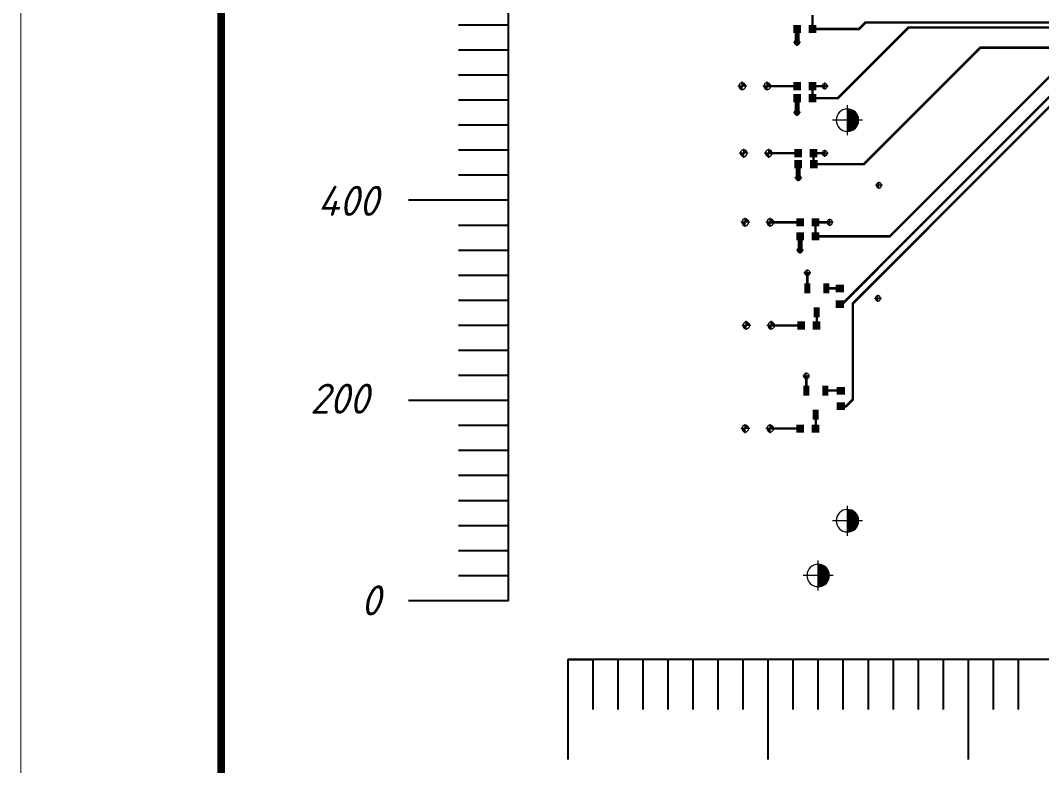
# Model space of a CAD drawing. Header units: millimetres. Extents: x 1557 to 2774, y 1107 to 1474.
# Drawn here: x 1557.3 to 1659.3, y 1315.6 to 1390 of the extents above; entities that cross this region are included whole.
import ezdxf

# ---------------------------------------------------------------- set-up
doc = ezdxf.new("R2010")
doc.units = ezdxf.units.MM
for name, color, linetype in [('Mechanical13', 56, 'Continuous'), ('Mechanical3', 76, 'Continuous'), ('PDF _Геометрия', 7, 'Continuous'), ('PDF _Сплошная заливка', 7, 'Continuous'), ('Sheet', 255, 'Continuous'), ('TopLayer', 1, 'Continuous')]:
    doc.layers.add(name, color=color, linetype=linetype)
doc.styles.add('Gost', font='gost_type_0.ttf')

msp = doc.modelspace()

# ---------------------------------------------------------------- hatches: boundary and pattern name
at = {"layer": 'PDF _Сплошная заливка', "transparency": 33554559}
for points in [[(1634.632711088668, 1387.844649906115, 0.4142588359309533), (1634.895213668704, 1387.582147326083), (1634.895213668704, 1387.58214732609), (1634.895213668704, 1387.58214732609), (1634.895213668704, 1387.844649906115), (1634.895213668704, 1387.844649906115)], [(1629.082409594417, 1383.469930286034, 0.1988890755797197), (1629.181258167129, 1383.231275541548), (1629.181258167092, 1383.231275541523, 0.1989282721369723), (1629.419912911607, 1383.132426968837), (1629.419912911607, 1383.132426968848), (1629.419912911607, 1383.132426968848), (1629.419912911607, 1383.469930286034), (1629.419912911607, 1383.469930286034)], [(1629.757380950928, 1383.469930286034, 0.1989837065599147), (1629.65853237823, 1383.708585030524), (1629.658532378253, 1383.708585030542, 0.1989141724788294), (1629.419912911607, 1383.807433603192), (1629.419912911607, 1383.807433603214), (1629.419912911607, 1383.807433603214), (1629.419912911607, 1383.469930286034), (1629.419912911607, 1383.469930286034)], [(1631.582410647556, 1383.469930286034, 0.4142364377002974), (1631.91991396474, 1383.132426968877), (1631.91991396474, 1383.132426968848), (1631.91991396474, 1383.132426968848), (1631.91991396474, 1383.469930286034), (1631.91991396474, 1383.469930286034)], [(1632.257417281915, 1383.469930286034, 0.4141972411044992), (1631.91991396474, 1383.807433603235), (1631.91991396474, 1383.807433603214), (1631.91991396474, 1383.807433603214), (1631.91991396474, 1383.469930286034), (1631.91991396474, 1383.469930286034)], [(1637.407420862496, 1383.469935224929, 0.1987974353655903), (1637.484291326348, 1383.284303108752), (1637.484291326406, 1383.284303108807, 0.1988478170312185), (1637.669923442532, 1383.207432644875), (1637.669923442532, 1383.207432644904), (1637.669923442532, 1383.207432644904), (1637.669923442532, 1383.469935224929), (1637.669923442532, 1383.469935224929)], [(1634.632711088668, 1380.844618382266, 0.1988800821200436), (1634.709581552615, 1380.659021544039), (1634.709581552563, 1380.659021543999, 0.1989561128706715), (1634.895213668704, 1380.582115802204), (1634.895213668704, 1380.582115802233), (1634.895213668704, 1380.582115802233), (1634.895213668704, 1380.844618382266), (1634.895213668704, 1380.844618382266)], [(1641.049930793057, 1380.072922886017, 0.1989375545879004), (1640.720400272955, 1380.868403423189), (1640.720400272955, 1380.868403423189, 0.1989375545888301), (1639.92491973578, 1381.197933943286), (1639.92491973578, 1381.197933943286), (1639.92491973578, 1381.197933943286), (1639.92491973578, 1380.072922886017), (1639.92491973578, 1380.072922886017)], [(1639.92491973578, 1378.947911828747, 0.1989375546094541), (1640.720400272955, 1379.277442348837), (1640.720400272955, 1379.277442348841, 0.1989375545872271), (1641.049930793057, 1380.072922886017), (1641.049930793057, 1380.072922886017), (1641.049930793057, 1380.072922886017), (1639.92491973578, 1380.072922886017), (1639.92491973578, 1380.072922886017)], [(1629.232411068725, 1376.769901358008, 0.1989141723835224), (1629.331259641386, 1376.531281891345), (1629.3312596414, 1376.531281891356, 0.1989984019924902), (1629.569879108038, 1376.432398040793), (1629.569879108038, 1376.432398040822), (1629.569879108038, 1376.432398040822), (1629.569879108038, 1376.769901358008), (1629.569879108038, 1376.769901358008)], [(1629.907382425222, 1376.769901358008, 0.1989282721602951), (1629.808533852605, 1377.008556102567), (1629.808533852561, 1377.008556102513, 0.1989282721676247), (1629.569879108038, 1377.107404675221), (1629.569879108038, 1377.107404675188), (1629.569879108038, 1377.107404675188), (1629.569879108038, 1376.769901358008), (1629.569879108038, 1376.769901358008)], [(1631.732412121865, 1376.769901358008, 0.198914172687359), (1631.831260694519, 1376.531281891345), (1631.83126069454, 1376.531281891356, 0.1990125040141593), (1632.069915439048, 1376.432398040833), (1632.069915439048, 1376.432398040822), (1632.069915439048, 1376.432398040822), (1632.069915439048, 1376.769901358008), (1632.069915439048, 1376.769901358008)], [(1632.407418756223, 1376.769901358008, 0.1990125041610219), (1632.308534905686, 1377.008556102513), (1632.308534905686, 1377.008556102513, 0.1989141725430147), (1632.069915439048, 1377.10740467517), (1632.069915439048, 1377.107404675188), (1632.069915439048, 1377.107404675188), (1632.069915439048, 1376.769901358008), (1632.069915439048, 1376.769901358008)], [(1637.407420862496, 1376.769901005226, 0.1988800816919128), (1637.484291326443, 1376.584304167006), (1637.484291326406, 1376.584304166959, 0.1989561125901224), (1637.669923442532, 1376.507398425168), (1637.669923442532, 1376.507398425197), (1637.669923442532, 1376.507398425197), (1637.669923442532, 1376.769901005226), (1637.669923442532, 1376.769901005226)], [(1634.758018058737, 1374.320500049604, 0.1988800818784417), (1634.834888522654, 1374.134903211352), (1634.83488852264, 1374.134903211341, 0.1989561128126649), (1635.020520638766, 1374.057997469565), (1635.020520638766, 1374.057997469576), (1635.020520638766, 1374.057997469576), (1635.020520638766, 1374.320500049604), (1635.020520638766, 1374.320500049604)], [(1642.80743865954, 1373.569907771117, 0.414258836034025), (1643.069941239569, 1373.30740519104), (1643.069941239569, 1373.307405191091), (1643.069941239569, 1373.307405191091), (1643.069941239569, 1373.569907771117), (1643.069941239569, 1373.569907771117)], [(1630.05738389953, 1369.86990268469, 0.41423643771929), (1629.719880582347, 1370.207406001888), (1629.719880582347, 1370.20740600187), (1629.719880582347, 1370.20740600187), (1629.719880582347, 1369.86990268469), (1629.719880582347, 1369.86990268469)], [(1632.557420230532, 1369.86990268469, 0.1989732998305266), (1632.458536380016, 1370.10855742922), (1632.458536379994, 1370.108557429198, 0.1989141726639057), (1632.219916913356, 1370.207406001844), (1632.219916913356, 1370.20740600187), (1632.219916913356, 1370.20740600187), (1632.219916913356, 1369.86990268469), (1632.219916913356, 1369.86990268469)], [(1629.382412543034, 1369.86990268469, 0.4142188869654714), (1629.719880582347, 1369.5323993675), (1629.719880582347, 1369.532399367507), (1629.719880582347, 1369.532399367507), (1629.719880582347, 1369.86990268469), (1629.719880582347, 1369.86990268469)], [(1631.882413596159, 1369.86990268469, 0.1988890754615286), (1631.981262168834, 1369.631247940179), (1631.981262168834, 1369.631247940179, 0.1989282722134053), (1632.219916913356, 1369.532399367467), (1632.219916913356, 1369.532399367507), (1632.219916913356, 1369.532399367507), (1632.219916913356, 1369.86990268469), (1632.219916913356, 1369.86990268469)], [(1637.907414017553, 1369.869902331912, 0.4142588361441963), (1638.169916597589, 1369.607399751847), (1638.169916597589, 1369.60739975188), (1638.169916597589, 1369.60739975188), (1638.169916597589, 1369.869902331912), (1638.169916597589, 1369.869902331912)], [(1634.93271403727, 1367.095201377542, 0.4142588362382552), (1635.195216617306, 1366.832698797532), (1635.195216617306, 1366.832698797514), (1635.195216617306, 1366.832698797514), (1635.195216617306, 1367.095201377542), (1635.195216617306, 1367.095201377542)], [(1635.657427180877, 1364.819868454497, 0.1990017661318396), (1635.734297644736, 1364.634271616186), (1635.734297644779, 1364.63427161623, 0.1988800814969592), (1635.919894483043, 1364.557401152331), (1635.919894483043, 1364.557401152331), (1635.919894483043, 1364.557401152331), (1635.919894483043, 1364.819868454497), (1635.919894483043, 1364.819868454497)], [(1642.707425917378, 1362.269881138661, 0.1988478170239852), (1642.784296381259, 1362.084249022502), (1642.784296381281, 1362.084249022535, 0.1987974353959647), (1642.969928497406, 1362.007378558643), (1642.969928497406, 1362.007378558628), (1642.969928497406, 1362.007378558628), (1642.969928497406, 1362.269881138661), (1642.969928497406, 1362.269881138661)], [(1630.157396641685, 1359.569865537348, 0.1989282724134087), (1630.058548069024, 1359.808520281866), (1630.058548069017, 1359.808520281862, 0.1988890757728413), (1629.819893324509, 1359.907368854593), (1629.819893324509, 1359.907368854527), (1629.819893324509, 1359.907368854527), (1629.819893324509, 1359.569865537348), (1629.819893324509, 1359.569865537348)], [(1632.657397694817, 1359.569865537348, 0.1989282721151154), (1632.558549122157, 1359.808520281866), (1632.558549122157, 1359.808520281862, 0.1988890757074753), (1632.319894377634, 1359.907368854545), (1632.319894377634, 1359.907368854527), (1632.319894377634, 1359.907368854527), (1632.319894377634, 1359.569865537348), (1632.319894377634, 1359.569865537348)], [(1629.482390007319, 1359.569865537348, 0.198849882606111), (1629.581238580002, 1359.331210792854), (1629.581238579987, 1359.331210792843, 0.1988890757253223), (1629.819893324509, 1359.232362220168), (1629.819893324509, 1359.232362220168), (1629.819893324509, 1359.232362220168), (1629.819893324509, 1359.569865537348), (1629.819893324509, 1359.569865537348)], [(1631.982391060458, 1359.569865537348, 0.1988498824920884), (1632.081239633141, 1359.331210792847), (1632.081239633126, 1359.331210792843, 0.1988890755762762), (1632.319894377634, 1359.232362220175), (1632.319894377634, 1359.232362220168), (1632.319894377634, 1359.232362220168), (1632.319894377634, 1359.569865537348), (1632.319894377634, 1359.569865537348)], [(1635.557414438722, 1354.519861646118, 0.4142588364348316), (1635.819917018743, 1354.257359066104), (1635.819917018743, 1354.257359066093), (1635.819917018743, 1354.257359066093), (1635.819917018743, 1354.519861646118), (1635.819917018743, 1354.519861646118)], [(1629.382377265171, 1349.269858728972, 0.1989732997049866), (1629.481261115716, 1349.031203984482), (1629.481261115701, 1349.03120398446, 0.1989141727002023), (1629.719880582347, 1348.932355411844), (1629.719880582347, 1348.932355411792), (1629.719880582347, 1348.932355411792), (1629.719880582347, 1349.269858728972), (1629.719880582347, 1349.269858728972)], [(1630.05738389953, 1349.269858728972, 0.1988890754048027), (1629.958535326833, 1349.508513473461), (1629.958535326855, 1349.508513473487, 0.1989282720674733), (1629.719880582347, 1349.607362046107), (1629.719880582347, 1349.607362046151), (1629.719880582347, 1349.607362046151), (1629.719880582347, 1349.269858728972), (1629.719880582347, 1349.269858728972)], [(1631.882413596159, 1349.269858728972, 0.414236437796434), (1632.219916913356, 1348.932355411752), (1632.219916913356, 1348.932355411792), (1632.219916913356, 1348.932355411792), (1632.219916913356, 1349.269858728972), (1632.219916913356, 1349.269858728972)], [(1632.55738495267, 1349.269858728972, 0.4141796884957989), (1632.219916913356, 1349.607362046137), (1632.219916913356, 1349.607362046151), (1632.219916913356, 1349.607362046151), (1632.219916913356, 1349.269858728972), (1632.219916913356, 1349.269858728972)], [(1641.049930793057, 1340.067826023513, 0.1989375546094964), (1640.720400272955, 1340.863306560692), (1640.720400272955, 1340.863306560689, 0.1989375545950015), (1639.92491973578, 1341.19283708079), (1639.92491973578, 1341.192837080783), (1639.92491973578, 1341.192837080783), (1639.92491973578, 1340.067826023513), (1639.92491973578, 1340.067826023513)], [(1639.92491973578, 1338.942814966244, 0.1989375545975889), (1640.720400272955, 1339.272345486341), (1640.720400272955, 1339.272345486341, 0.1989375545940694), (1641.049930793049, 1340.067826023513), (1641.049930793057, 1340.067826023513), (1641.049930793057, 1340.067826023513), (1639.92491973578, 1340.067826023513), (1639.92491973578, 1340.067826023513)], [(1638.128923720555, 1334.606812801017, 0.4142050799687563), (1637.003912663285, 1335.731823858293), (1637.003912663285, 1335.731823858286), (1637.003912663285, 1335.731823858286), (1637.003912663285, 1334.606812801017), (1637.003912663285, 1334.606812801017)], [(1637.003912663285, 1333.481801743743, 0.4142050799665128), (1638.128923720555, 1334.606812801017), (1638.128923720555, 1334.606812801017), (1638.128923720555, 1334.606812801017), (1637.003912663285, 1334.606812801017), (1637.003912663285, 1334.606812801017)]]:
    msp.add_hatch(color=7, dxfattribs=at).paths.add_polyline_path(points)

# ---------------------------------------------------------------- linework, layer by layer
for p, q in [((1606.073708335354, 1387.067419818444), (1606.073708335354, 1392.067419818444)), ((1606.073708335354, 1389.567419818444), (1601.073708335354, 1389.567419818444)), ((1606.073708335354, 1387.067419818444), (1601.073708335354, 1387.067419818444)), ((1606.073708335354, 1382.067419818444), (1606.073708335354, 1387.067419818444)), ((1606.073708335354, 1384.567419818444), (1601.073708335354, 1384.567419818444)), ((1606.073708335354, 1382.067419818444), (1601.073708335354, 1382.067419818444)), ((1606.073708335354, 1377.067419818444), (1606.073708335354, 1382.067419818444)), ((1606.073708335354, 1379.567419818444), (1601.073708335354, 1379.567419818444)), ((1606.073708335354, 1377.067419818444), (1601.073708335354, 1377.067419818444)), ((1606.073708335354, 1372.067419818444), (1606.073708335354, 1377.067419818444)), ((1606.073708335354, 1374.567419818444), (1601.073708335354, 1374.567419818444)), ((1606.073708335354, 1372.067419818444), (1596.073708335354, 1372.067419818444)), ((1606.073708335354, 1367.067419818444), (1606.073708335354, 1372.067419818444)), ((1606.073708335354, 1369.567419818444), (1601.073708335354, 1369.567419818444)), ((1606.073708335354, 1367.067419818444), (1601.073708335354, 1367.067419818444)), ((1606.073708335354, 1362.067419818444), (1606.073708335354, 1367.067419818444)), ((1606.073708335354, 1364.567419818444), (1601.073708335354, 1364.567419818444)), ((1606.073708335354, 1362.067419818444), (1601.073708335354, 1362.067419818444)), ((1606.073708335354, 1357.067419818444), (1606.073708335354, 1362.067419818444)), ((1606.073708335354, 1359.567419818444), (1601.073708335354, 1359.567419818444)), ((1606.073708335354, 1357.067419818444), (1601.073708335354, 1357.067419818444)), ((1606.073708335354, 1352.067419818444), (1606.073708335354, 1357.067419818444)), ((1606.073708335354, 1354.567419818444), (1601.073708335354, 1354.567419818444)), ((1606.073708335354, 1352.067419818444), (1596.073708335354, 1352.067419818444)), ((1606.073708335354, 1347.067419818444), (1606.073708335354, 1352.067419818444)), ((1606.073708335354, 1349.567419818444), (1601.073708335354, 1349.567419818444)), ((1606.073708335354, 1347.067419818444), (1601.073708335354, 1347.067419818444)), ((1606.073708335354, 1342.067419818444), (1606.073708335354, 1347.067419818444)), ((1606.073708335354, 1344.567419818444), (1601.073708335354, 1344.567419818444)), ((1606.073708335354, 1342.067419818444), (1601.073708335354, 1342.067419818444)), ((1606.073708335354, 1337.067419818444), (1606.073708335354, 1342.067419818444)), ((1606.073708335354, 1339.567419818444), (1601.073708335354, 1339.567419818444)), ((1606.073708335354, 1337.067419818444), (1601.073708335354, 1337.067419818444)), ((1606.073708335354, 1332.067419818444), (1606.073708335354, 1337.067419818444)), ((1606.073708335354, 1334.567419818444), (1601.073708335354, 1334.567419818444)), ((1606.073708335354, 1332.067419818444), (1596.073708335354, 1332.067419818444)), ((1616.985519680691, 1326.220549755784), (1611.985519680691, 1326.220549755784)), ((1611.985519680691, 1326.220549755784), (1611.985519680691, 1321.220549755784)), ((1611.985519680691, 1326.220549755784), (1612.485519680691, 1326.220549755784)), ((1611.985519680691, 1326.220549755784), (1614.485519680691, 1326.220549755784)), ((1614.485519680691, 1326.220549755784), (1614.485519680692, 1321.220549755784)), ((1621.985519680691, 1326.220549755784), (1616.985519680691, 1326.220549755784)), ((1616.985519680691, 1326.220549755784), (1616.985519680692, 1321.220549755784)), ((1619.485519680691, 1326.220549755784), (1619.485519680692, 1321.220549755784)), ((1626.985519680691, 1326.220549755784), (1621.985519680691, 1326.220549755784)), ((1621.985519680691, 1326.220549755784), (1621.985519680692, 1321.220549755784)), ((1624.485519680691, 1326.220549755784), (1624.485519680692, 1321.220549755784)), ((1631.985519680691, 1326.220549755784), (1626.985519680691, 1326.220549755784)), ((1626.985519680691, 1326.220549755784), (1626.985519680692, 1321.220549755784)), ((1629.485519680691, 1326.220549755784), (1629.485519680692, 1321.220549755784)), ((1636.985519680691, 1326.220549755784), (1631.985519680691, 1326.220549755784)), ((1631.985519680691, 1326.220549755784), (1631.985519680691, 1316.220549755784)), ((1634.485519680691, 1326.220549755784), (1634.485519680692, 1321.220549755784)), ((1641.985519680691, 1326.220549755784), (1636.985519680691, 1326.220549755784)), ((1636.985519680691, 1326.220549755784), (1636.985519680691, 1321.220549755784)), ((1639.485519680691, 1326.220549755784), (1639.485519680691, 1321.220549755784)), ((1646.985519680691, 1326.220549755784), (1641.985519680691, 1326.220549755784)), ((1641.985519680691, 1326.220549755784), (1641.985519680691, 1321.220549755784)), ((1644.485519680691, 1326.220549755784), (1644.485519680691, 1321.220549755784)), ((1651.985519680691, 1326.220549755784), (1646.985519680691, 1326.220549755784)), ((1646.985519680691, 1326.220549755784), (1646.985519680691, 1321.220549755784)), ((1649.485519680691, 1326.220549755784), (1649.485519680691, 1321.220549755784)), ((1656.985519680691, 1326.220549755784), (1651.985519680691, 1326.220549755784)), ((1651.985519680691, 1326.220549755784), (1651.985519680691, 1316.220549755784)), ((1654.485519680691, 1326.220549755784), (1654.485519680691, 1321.220549755784)), ((1661.985519680691, 1326.220549755784), (1656.985519680691, 1326.220549755784)), ((1656.985519680691, 1326.220549755784), (1656.985519680691, 1321.220549755784)), ((1611.985519680691, 1321.220549755784), (1611.985519680691, 1316.220549755784))]:
    msp.add_line(p, q)
at = {"layer": 'Mechanical13', "lineweight": 50, "const_width": 0.00100076}
for points in [[(1611.985519680691, 1337.067419978444), (1611.985519680691, 1427.067417778444)], [(1611.985519680691, 1337.067419978444), (1631.985520320691, 1337.067419978444)], [(1631.985520320691, 1332.067419818444), (1631.985520320691, 1337.067419978444)], [(1631.985520320691, 1332.067419818444), (1711.985517800691, 1332.067419818444)]]:
    msp.add_lwpolyline(points, dxfattribs=at)
at = {"layer": 'Mechanical13', "const_width": 0.00050038}
msp.add_lwpolyline([(1611.985270760691, 1337.067419978444, 1), (1611.985768600691, 1337.067419978444, 1)], format="xyb", close=True, dxfattribs=at)
msp.add_lwpolyline([(1611.985270760691, 1337.067419978444, 1), (1611.985768600691, 1337.067419978444, 1)], format="xyb", close=True, dxfattribs=at)
at = {"layer": 'Mechanical13', "lineweight": 50}
for points, const_width in [([(1631.985271400691, 1337.067419978444, 1), (1631.985769240691, 1337.067419978444, 1)], 0.00050038), ([(1631.985271400691, 1337.067419978444, 1), (1631.985769240691, 1337.067419978444, 1)], 0.00050038), ([(1631.985271400691, 1332.067419818444, 1), (1631.985769240691, 1332.067419818444, 1)], 0.00050038), ([(1631.985271400691, 1332.067419818444, 1), (1631.985769240691, 1332.067419818444, 1)], 0.00050038), ([(1632.039528931293, 1331.837347677708, 1), (1632.04002874025, 1331.837347677708, 1)], 0.0005023590029), ([(1632.039528931293, 1331.837347677708, 1), (1632.04002874025, 1331.837347677708, 1)], 0.0005023590029)]:
    msp.add_lwpolyline(points, format="xyb", close=True, dxfattribs=dict(at, const_width=const_width))
at = {"layer": 'Mechanical3'}
for p, q in [((1606.073708335354, 1332.067419818444), (1596.073708335354, 1332.067419818444)), ((1611.985519680691, 1326.220549755784), (1611.985519680691, 1321.220549755784))]:
    msp.add_line(p, q, dxfattribs=at)
at = {"layer": 'PDF _Геометрия', "lineweight": 9}
for points in [[(1635.245311183047, 1387.844649906115), (1634.545045598636, 1387.844649906115)], [(1634.895354780146, 1387.494693503229), (1634.895354780146, 1388.194606309009)], [(1629.870023168098, 1383.470036119625), (1628.969732099384, 1383.470036119625)], [(1629.419877633745, 1383.019890585261), (1629.419877633745, 1383.919828875354)], [(1632.369812554056, 1383.470036119625), (1631.469874263966, 1383.470036119625)], [(1631.920019798327, 1383.019890585261), (1631.920019798327, 1383.919828875354)], [(1638.019915123281, 1383.47004105852), (1637.320002317508, 1383.47004105852)], [(1637.669958720395, 1383.120084655634), (1637.669958720395, 1383.819997461414)], [(1639.92491973578, 1378.572908142984), (1639.92491973578, 1381.572937629043)], [(1635.245311183047, 1380.844794771578), (1634.545045598636, 1380.844794771578)], [(1634.895354780146, 1380.494485590061), (1634.895354780146, 1381.194751174471)], [(1641.424934478813, 1380.072922886017), (1638.424904992754, 1380.072922886017)], [(1629.569808552314, 1376.319826379369), (1629.569808552314, 1377.219764669462)], [(1632.06995071691, 1376.319826379369), (1632.06995071691, 1377.219764669462)], [(1630.019954086681, 1376.769971913733), (1629.120015796584, 1376.769971913733)], [(1632.519743472639, 1376.769971913733), (1631.619805182543, 1376.769971913733)], [(1638.019915123281, 1376.769971560955), (1637.320002317508, 1376.769971560955)], [(1637.669958720395, 1376.420015158061), (1637.669958720395, 1377.119927963841)], [(1635.370547597384, 1374.320500049604), (1634.670634791604, 1374.320500049604)], [(1635.020591194491, 1373.970543646715), (1635.020591194491, 1374.670456452494)], [(1643.419897642455, 1373.570013604707), (1642.719984836675, 1373.570013604707)], [(1643.069941239569, 1373.220057201821), (1643.069941239569, 1373.919970007593)], [(1629.719739470898, 1369.419792428193), (1629.719739470898, 1370.319730718282)], [(1632.219881635487, 1369.419792428193), (1632.219881635487, 1370.319730718282)], [(1638.169846041865, 1369.519981206884), (1638.169846041865, 1370.219894012664)], [(1630.169885005258, 1369.869937962549), (1629.269946715168, 1369.869937962549)], [(1632.670027169839, 1369.869937962549), (1631.769736101127, 1369.869937962549)], [(1638.519802444751, 1369.869937609778), (1637.819889638963, 1369.869937609778)], [(1635.545173020192, 1367.095130821821), (1634.84526021442, 1367.095130821821)], [(1635.195216617306, 1366.745174418928), (1635.195216617306, 1367.445087224708)], [(1635.919823927311, 1364.469982607332), (1635.919823927311, 1365.169895413112)], [(1636.269780330204, 1364.819939010222), (1635.569867524425, 1364.819939010222)], [(1643.320061289612, 1362.269810582936), (1642.619795705202, 1362.269810582936)], [(1642.969752108102, 1361.919854180046), (1642.969752108102, 1362.619766985826)], [(1629.819928602372, 1359.119825836582), (1629.819928602372, 1360.019764126667)], [(1632.320070766953, 1359.119825836582), (1632.320070766953, 1360.019764126667)], [(1630.269721358101, 1359.569971370938), (1629.369783068004, 1359.569971370938)], [(1632.769863522683, 1359.569971370938), (1631.869925232593, 1359.569971370938)], [(1635.819987574475, 1354.170011076822), (1635.819987574475, 1354.869923882602)], [(1636.169943977369, 1354.519967479709), (1635.470031171589, 1354.519967479709)], [(1629.719739470898, 1348.819854306065), (1629.719739470898, 1349.719792596154)], [(1632.219881635487, 1348.819854306065), (1632.219881635487, 1349.719792596154)], [(1630.169885005258, 1349.269999840429), (1629.269946715168, 1349.269999840429)], [(1632.670027169839, 1349.269999840429), (1631.769736101127, 1349.269999840429)], [(1639.92491973578, 1338.567811280491), (1639.92491973578, 1341.567840766539)], [(1641.424934478813, 1340.067826023513), (1638.424904992754, 1340.067826023513)], [(1637.003912663285, 1333.106798057987), (1637.003912663285, 1336.106827544042)], [(1638.503927406311, 1334.606812801017), (1635.50389792026, 1334.606812801017)]]:
    msp.add_lwpolyline(points, dxfattribs=at)
for points in [[(1635.15782208232, 1387.844649906115, 0.4143145158927405), (1634.895354780146, 1388.107117208275, 0.414036106626941), (1634.632534699364, 1387.844649906115, 0.4140361063416553), (1634.895354780146, 1387.582182603942, 0.4143145161715439)], [(1629.757486784515, 1383.470036119625, 0.4140093128905284), (1629.419877633745, 1383.807292491753, 0.4140093126864884), (1629.082268482938, 1383.470036119625, 0.4141850073554358), (1629.419877633745, 1383.132426968833, 0.414185007445729)], [(1632.257276170473, 1383.470036119625, 0.4142259413653125), (1631.920019798327, 1383.807292491731, 0.41440127650612), (1631.582410647535, 1383.470036119625, 0.4145768025155167), (1631.920019798327, 1383.132426968877, 0.4144012765969748)], [(1637.932426022561, 1383.47004105852, 0.4143145161261595), (1637.669958720395, 1383.732508360672, 0.4143145160781557), (1637.407491418191, 1383.47004105852, 0.4143145160614328), (1637.669958720395, 1383.207573756405, 0.414314516297773)], [(1635.15782208232, 1380.844794771578, 0.4138105737498759), (1634.895354780146, 1381.107262073791, 0.4135322631099965), (1634.632534699415, 1380.844794771578, 0.413758389228213), (1634.895354780146, 1380.581974690784, 0.4140361065465045)], [(1641.049930793057, 1380.072922886017, 0.4141580432731165), (1639.92491973578, 1381.197933943279, 0.4141580432772505), (1638.799908678496, 1380.072922886017, 0.4141580432801162), (1639.92491973578, 1378.94791182874, 0.4141580432759468)], [(1629.907417703084, 1376.769971913733, 0.4141850071735571), (1629.569808552314, 1377.107581064514, 0.4140093126992371), (1629.232552180226, 1376.769971913733, 0.4144012765894559), (1629.569808552314, 1376.432362762959, 0.4145768026315943)], [(1632.40755986768, 1376.769971913733, 0.4137931035058531), (1632.06995071691, 1377.10758106451, 0.4141850072821284), (1631.732341566118, 1376.769971913733, 0.4145768025125764), (1632.06995071691, 1376.43236276297, 0.4141850073044766)], [(1637.932426022561, 1376.769971560955, 0.4143145160760909), (1637.669958720395, 1377.032438863147, 0.4143145160281876), (1637.407491418235, 1376.769971560955, 0.4143145159233157), (1637.669958720395, 1376.507504258817, 0.4143145159712691)], [(1635.283058496657, 1374.320500049604, 0.4143145161808118), (1635.020591194491, 1374.582967351782, 0.4143145159507677), (1634.758123892317, 1374.320500049604, 0.4143145160043623), (1635.020591194491, 1374.058032747401, 0.4143145160463213)], [(1643.332408541743, 1373.570013604707, 0.4143145162594915), (1643.069941239569, 1373.83248090683, 0.4143145160900432), (1642.807473937504, 1373.570013604707, 0.4143145159258343), (1643.069941239569, 1373.30754630257, 0.4143145160953323)], [(1630.057348621667, 1369.869937962549, 0.4141850071417762), (1629.719739470898, 1370.207547113356, 0.4140093128407918), (1629.382483098758, 1369.869937962549, 0.4140093126839929), (1629.719739470898, 1369.532328811772, 0.4141850072127352)], [(1632.557490786257, 1369.869937962549, 0.4137931034642765), (1632.219881635487, 1370.20754711329, 0.4137931034373532), (1631.882272484695, 1369.869937962549, 0.4137931035081586), (1632.219881635487, 1369.532328811797, 0.4137931035351207)], [(1638.432313344024, 1369.869937609778, 0.4143145162464955), (1638.169846041865, 1370.132404911996, 0.4143145161547196), (1637.907378739749, 1369.869937609778, 0.414314515935858), (1638.169846041865, 1369.607470307597, 0.4143145162160713)], [(1635.457683919465, 1367.095130821821, 0.4143145163207422), (1635.195216617306, 1367.357598123929, 0.4143145161265622), (1634.932749315132, 1367.095130821821, 0.4143145159836599), (1635.195216617306, 1366.832663519622, 0.4143145160590655)], [(1636.182291229484, 1364.819939010222, 0.4143145162745017), (1635.919823927311, 1365.082406312359, 0.4143145160281374), (1635.657356625072, 1364.819939010222, 0.4143145161679672), (1635.919823927311, 1364.557471708052, 0.4143145160834448)], [(1643.232572188899, 1362.269810582936, 0.4140361065253834), (1642.969752108102, 1362.53227788519, 0.4138105735329765), (1642.707284805892, 1362.269810582936, 0.4138105736322025), (1642.969752108102, 1362.007343280817, 0.4140361064366251)], [(1630.157537753141, 1359.569971370938, 0.4140093127562092), (1629.819928602372, 1359.907227743114, 0.4140093127104166), (1629.482319451616, 1359.569971370938, 0.4141850071074123), (1629.819928602372, 1359.232362220198, 0.4141850072667858)], [(1632.6573271391, 1359.569971370938, 0.4142259415752738), (1632.320070766953, 1359.907227743063, 0.4144012764238064), (1631.982461616147, 1359.569971370938, 0.4145768023885799), (1632.320070766953, 1359.232362220194, 0.4144012765340528)], [(1636.082454876649, 1354.519967479709, 0.4143145161842876), (1635.819987574475, 1354.782434781912, 0.414314516093015), (1635.557520272287, 1354.519967479709, 0.4143145160796669), (1635.819987574475, 1354.257500177539, 0.414314516385771)], [(1630.057348621667, 1349.269999840429, 0.4144012764909619), (1629.719739470898, 1349.607256212568, 0.4142259413997965), (1629.382483098839, 1349.269999840429, 0.4144012764932364), (1629.719739470898, 1348.932390689658, 0.4145768024760402)], [(1632.557490786257, 1349.269999840429, 0.4140093127219905), (1632.219881635487, 1349.607256212561, 0.4140093126948395), (1631.882272484717, 1349.269999840429, 0.4141850072259644), (1632.219881635487, 1348.932390689629, 0.4141850072529306)], [(1641.049930793057, 1340.067826023513, 0.4141580432688887), (1639.92491973578, 1341.19283708079, 0.4141580432730696), (1638.799908678511, 1340.067826023513, 0.4141580432638391), (1639.92491973578, 1338.942814966244, 0.4141580432596345)], [(1638.128923720555, 1334.606812801017, 0.4141580432741618), (1637.003912663285, 1335.731823858278, 0.4141580432776027), (1635.878901606002, 1334.606812801017, 0.4141580432690417), (1637.003912663285, 1333.481801743754, 0.4141580432656004)]]:
    msp.add_lwpolyline(points, format="xyb", close=True, dxfattribs=at)
at = {"layer": 'Sheet'}
for points, const_width in [([(1557.363150069241, 1466.892019660104), (1977.320816629241, 1466.892019660104), (1977.320816629241, 1169.934340780104), (1557.363150069241, 1169.934340780104), (1557.363150069241, 1466.892019660104)], 0.09906), ([(1577.363150709241, 1174.892014380104), (1577.363150709241, 1461.892169360104)], 0.7493)]:
    msp.add_lwpolyline(points, dxfattribs=dict(at, const_width=const_width))
at = {"layer": 'TopLayer'}
for points, const_width in [([(1636.444718920691, 1389.169919278444), (1636.444718920691, 1390.569919018444)], 0.2499995), ([(1634.895318920691, 1387.844620938444), (1634.895318920691, 1389.169919278444)], 0.499999), ([(1638.970022480691, 1382.269922918444), (1646.020021080691, 1389.319921518444)], 0.2499995), ([(1641.070020820691, 1389.169919278444), (1641.720022060691, 1389.819920518444)], 0.2499995), ([(1641.720022060691, 1389.819920518444), (1672.620016140691, 1389.819920518444)], 0.2499995), ([(1646.020021080691, 1389.319921518444), (1672.620016140691, 1389.319921518444)], 0.2499995), ([(1636.444718920691, 1389.169919278444), (1641.070020820691, 1389.169919278444)], 0.2499995), ([(1641.570019820691, 1375.669918338444), (1653.220021920691, 1387.319920438444)], 0.2499995), ([(1653.220021920691, 1387.319920438444), (1672.620016140691, 1387.319920438444)], 0.2499995), ([(1639.395320080691, 1361.695221878444), (1664.020020640691, 1386.319922438444)], 0.2499995), ([(1644.170019700691, 1368.469920038444), (1662.520021100691, 1386.819921438444)], 0.2499995), ([(1640.470019480691, 1361.769920738444), (1663.020020100691, 1384.319921358444)], 0.2499995), ([(1631.920021340691, 1383.469920518444), (1631.920023880691, 1383.469923058444)], 0.2499995), ([(1631.920023880691, 1383.469923058444), (1634.895321460691, 1383.469923058444)], 0.2499995), ([(1636.444721460691, 1382.269922918444), (1636.444721460691, 1383.469923058444)], 0.2499995), ([(1636.444721460691, 1383.469923058444), (1637.670020000691, 1383.469923058444)], 0.2499995), ([(1634.895321460691, 1380.844617158444), (1634.895321460691, 1382.269922918444)], 0.499999), ([(1636.444721460691, 1382.269922918444), (1638.970022480691, 1382.269922918444)], 0.2499995), ([(1632.070021040691, 1376.769918678444), (1634.995318720691, 1376.769918678444)], 0.2499995), ([(1636.544718720691, 1375.695219278444), (1636.544718720691, 1376.769918678444)], 0.2499995), ([(1636.544718720691, 1376.769918678444), (1637.670020000691, 1376.769918678444)], 0.2499995), ([(1635.020619660691, 1374.320517938444), (1635.020619660691, 1375.669918338444)], 0.499999), ([(1636.544718720691, 1375.695219278444), (1636.570019660691, 1375.669918338444)], 0.2499995), ([(1636.570019660691, 1375.669918338444), (1641.570019820691, 1375.669918338444)], 0.2499995), ([(1632.220020740691, 1369.869919778444), (1635.195320860691, 1369.869919778444)], 0.2499995), ([(1636.744720860691, 1368.469920038444), (1636.744720860691, 1369.869919778444)], 0.2499995), ([(1636.744720860691, 1369.869919778444), (1638.170019000691, 1369.869919778444)], 0.2499995), ([(1635.195320860691, 1367.095221238444), (1635.195320860691, 1368.469920038444)], 0.499999), ([(1636.744720860691, 1368.469920038444), (1644.170019700691, 1368.469920038444)], 0.2499995), ([(1635.920020960691, 1363.269920278444), (1635.920020960691, 1364.819919718444)], 0.2499995), ([(1637.820019700691, 1363.269920278444), (1639.144721140691, 1363.269920278444)], 0.2499995), ([(1639.144721140691, 1363.269920278444), (1639.170019540691, 1363.244621878444)], 0.2499995), ([(1640.470019480691, 1352.169919618444), (1640.470019480691, 1361.769920738444)], 0.2499995), ([(1636.870019060691, 1359.595223538444), (1636.870019060691, 1360.869919998444)], 0.2499995), ([(1639.170019540691, 1361.695221878444), (1639.395320080691, 1361.695221878444)], 0.2499995), ([(1632.320018000691, 1359.569922598444), (1635.295318120691, 1359.569922598444)], 0.2499995), ([(1636.844718120691, 1359.569922598444), (1636.870019060691, 1359.595223538444)], 0.2499995), ([(1635.820021160691, 1353.069920358444), (1635.820021160691, 1354.519919998444)], 0.2499995), ([(1637.720019900691, 1353.069920358444), (1639.244720940691, 1353.069920358444)], 0.2499995), ([(1639.244720940691, 1353.069920358444), (1639.270019340691, 1353.044621958444)], 0.2499995), ([(1639.795321820691, 1351.495221958444), (1640.470019480691, 1352.169919618444)], 0.2499995), ([(1636.770019260691, 1349.295221278444), (1636.770019260691, 1350.669920078444)], 0.2499995), ([(1639.270019340691, 1351.495221958444), (1639.795321820691, 1351.495221958444)], 0.2499995), ([(1632.220018200691, 1349.269922878444), (1632.220020740691, 1349.269920338444)], 0.2499995), ([(1632.220020740691, 1349.269920338444), (1635.195318320691, 1349.269920338444)], 0.2499995), ([(1636.744718320691, 1349.269920338444), (1636.770019260691, 1349.295221278444)], 0.2499995)]:
    msp.add_lwpolyline(points, dxfattribs=dict(at, const_width=const_width))
for points, const_width in [([(1634.770320440691, 1389.169919278444, 1), (1635.020317400691, 1389.169919278444, 1)], 0.2499995), ([(1641.657522820691, 1389.819920518444, 1), (1641.782521300691, 1389.819920518444, 1)], 0.12499848), ([(1641.657522820691, 1389.819920518444, 1), (1641.782521300691, 1389.819920518444, 1)], 0.12499848), ([(1645.957521840691, 1389.319921518444, 1), (1646.082520320691, 1389.319921518444, 1)], 0.12499848), ([(1645.957521840691, 1389.319921518444, 1), (1646.082520320691, 1389.319921518444, 1)], 0.12499848), ([(1636.382219680691, 1389.169919278444, 1), (1636.507218160691, 1389.169919278444, 1)], 0.12499848), ([(1636.382219680691, 1389.169919278444, 1), (1636.507218160691, 1389.169919278444, 1)], 0.12499848), ([(1641.007521580691, 1389.169919278444, 1), (1641.132520060691, 1389.169919278444, 1)], 0.12499848), ([(1641.007521580691, 1389.169919278444, 1), (1641.132520060691, 1389.169919278444, 1)], 0.12499848), ([(1634.770320440691, 1387.844620938444, 1), (1635.020317400691, 1387.844620938444, 1)], 0.2499995), ([(1653.157522680691, 1387.319920438444, 1), (1653.282521160691, 1387.319920438444, 1)], 0.12499848), ([(1653.157522680691, 1387.319920438444, 1), (1653.282521160691, 1387.319920438444, 1)], 0.12499848), ([(1631.857522100691, 1383.469920518444, 1), (1631.982520580691, 1383.469920518444, 1)], 0.12499848), ([(1631.857524640691, 1383.469923058444, 1), (1631.982523120691, 1383.469923058444, 1)], 0.12499848), ([(1631.857524640691, 1383.469923058444, 1), (1631.982523120691, 1383.469923058444, 1)], 0.12499848), ([(1634.832822220691, 1383.469923058444, 1), (1634.957820700691, 1383.469923058444, 1)], 0.12499848), ([(1636.382222220691, 1383.469923058444, 1), (1636.507220700691, 1383.469923058444, 1)], 0.12499848), ([(1636.382222220691, 1383.469923058444, 1), (1636.507220700691, 1383.469923058444, 1)], 0.12499848), ([(1637.607520760691, 1383.469923058444, 1), (1637.732519240691, 1383.469923058444, 1)], 0.12499848), ([(1634.770322980691, 1382.269922918444, 1), (1635.020319940691, 1382.269922918444, 1)], 0.2499995), ([(1636.382222220691, 1382.269922918444, 1), (1636.507220700691, 1382.269922918444, 1)], 0.12499848), ([(1636.382222220691, 1382.269922918444, 1), (1636.507220700691, 1382.269922918444, 1)], 0.12499848), ([(1638.907523240691, 1382.269922918444, 1), (1639.032521720691, 1382.269922918444, 1)], 0.12499848), ([(1638.907523240691, 1382.269922918444, 1), (1639.032521720691, 1382.269922918444, 1)], 0.12499848), ([(1634.770322980691, 1380.844617158444, 1), (1635.020319940691, 1380.844617158444, 1)], 0.2499995), ([(1632.007521800691, 1376.769918678444, 1), (1632.132520280691, 1376.769918678444, 1)], 0.12499848), ([(1634.932819480691, 1376.769918678444, 1), (1635.057817960691, 1376.769918678444, 1)], 0.12499848), ([(1636.482219480691, 1376.769918678444, 1), (1636.607217960691, 1376.769918678444, 1)], 0.12499848), ([(1636.482219480691, 1376.769918678444, 1), (1636.607217960691, 1376.769918678444, 1)], 0.12499848), ([(1637.607520760691, 1376.769918678444, 1), (1637.732519240691, 1376.769918678444, 1)], 0.12499848), ([(1634.895621180691, 1375.669918338444, 1), (1635.145618140691, 1375.669918338444, 1)], 0.2499995), ([(1636.482219480691, 1375.695219278444, 1), (1636.607217960691, 1375.695219278444, 1)], 0.12499848), ([(1636.482219480691, 1375.695219278444, 1), (1636.607217960691, 1375.695219278444, 1)], 0.12499848), ([(1636.507520420691, 1375.669918338444, 1), (1636.632518900691, 1375.669918338444, 1)], 0.12499848), ([(1636.507520420691, 1375.669918338444, 1), (1636.632518900691, 1375.669918338444, 1)], 0.12499848), ([(1641.507520580691, 1375.669918338444, 1), (1641.632519060691, 1375.669918338444, 1)], 0.12499848), ([(1641.507520580691, 1375.669918338444, 1), (1641.632519060691, 1375.669918338444, 1)], 0.12499848), ([(1634.895621180691, 1374.320517938444, 1), (1635.145618140691, 1374.320517938444, 1)], 0.2499995), ([(1632.157521500691, 1369.869919778444, 1), (1632.282519980691, 1369.869919778444, 1)], 0.12499848), ([(1635.132821620691, 1369.869919778444, 1), (1635.257820100691, 1369.869919778444, 1)], 0.12499848), ([(1636.682221620691, 1369.869919778444, 1), (1636.807220100691, 1369.869919778444, 1)], 0.12499848), ([(1636.682221620691, 1369.869919778444, 1), (1636.807220100691, 1369.869919778444, 1)], 0.12499848), ([(1638.107519760691, 1369.869919778444, 1), (1638.232518240691, 1369.869919778444, 1)], 0.12499848), ([(1635.070322380691, 1368.469920038444, 1), (1635.320319340691, 1368.469920038444, 1)], 0.2499995), ([(1636.682221620691, 1368.469920038444, 1), (1636.807220100691, 1368.469920038444, 1)], 0.12499848), ([(1636.682221620691, 1368.469920038444, 1), (1636.807220100691, 1368.469920038444, 1)], 0.12499848), ([(1644.107520460691, 1368.469920038444, 1), (1644.232518940691, 1368.469920038444, 1)], 0.12499848), ([(1644.107520460691, 1368.469920038444, 1), (1644.232518940691, 1368.469920038444, 1)], 0.12499848), ([(1635.070322380691, 1367.095221238444, 1), (1635.320319340691, 1367.095221238444, 1)], 0.2499995), ([(1635.857521720691, 1364.819919718444, 1), (1635.982520200691, 1364.819919718444, 1)], 0.12499848), ([(1635.857521720691, 1363.269920278444, 1), (1635.982520200691, 1363.269920278444, 1)], 0.12499848), ([(1637.757520460691, 1363.269920278444, 1), (1637.882518940691, 1363.269920278444, 1)], 0.12499848), ([(1639.082221900691, 1363.269920278444, 1), (1639.207220380691, 1363.269920278444, 1)], 0.12499848), ([(1639.082221900691, 1363.269920278444, 1), (1639.207220380691, 1363.269920278444, 1)], 0.12499848), ([(1639.107520300691, 1363.244621878444, 1), (1639.232518780691, 1363.244621878444, 1)], 0.12499848), ([(1640.407520240691, 1361.769920738444, 1), (1640.532518720691, 1361.769920738444, 1)], 0.12499848), ([(1640.407520240691, 1361.769920738444, 1), (1640.532518720691, 1361.769920738444, 1)], 0.12499848), ([(1636.807519820691, 1360.869919998444, 1), (1636.932518300691, 1360.869919998444, 1)], 0.12499848), ([(1639.107520300691, 1361.695221878444, 1), (1639.232518780691, 1361.695221878444, 1)], 0.12499848), ([(1639.332820840691, 1361.695221878444, 1), (1639.457819320691, 1361.695221878444, 1)], 0.12499848), ([(1639.332820840691, 1361.695221878444, 1), (1639.457819320691, 1361.695221878444, 1)], 0.12499848), ([(1632.257518760691, 1359.569922598444, 1), (1632.382517240691, 1359.569922598444, 1)], 0.12499848), ([(1635.232818880691, 1359.569922598444, 1), (1635.357817360691, 1359.569922598444, 1)], 0.12499848), ([(1636.782218880691, 1359.569922598444, 1), (1636.907217360691, 1359.569922598444, 1)], 0.12499848), ([(1636.807519820691, 1359.595223538444, 1), (1636.932518300691, 1359.595223538444, 1)], 0.12499848), ([(1636.807519820691, 1359.595223538444, 1), (1636.932518300691, 1359.595223538444, 1)], 0.12499848), ([(1635.757521920691, 1354.519919998444, 1), (1635.882520400691, 1354.519919998444, 1)], 0.12499848), ([(1635.757521920691, 1353.069920358444, 1), (1635.882520400691, 1353.069920358444, 1)], 0.12499848), ([(1637.657520660691, 1353.069920358444, 1), (1637.782519140691, 1353.069920358444, 1)], 0.12499848), ([(1639.182221700691, 1353.069920358444, 1), (1639.307220180691, 1353.069920358444, 1)], 0.12499848), ([(1639.182221700691, 1353.069920358444, 1), (1639.307220180691, 1353.069920358444, 1)], 0.12499848), ([(1639.207520100691, 1353.044621958444, 1), (1639.332518580691, 1353.044621958444, 1)], 0.12499848), ([(1640.407520240691, 1352.169919618444, 1), (1640.532518720691, 1352.169919618444, 1)], 0.12499848), ([(1640.407520240691, 1352.169919618444, 1), (1640.532518720691, 1352.169919618444, 1)], 0.12499848), ([(1636.707520020691, 1350.669920078444, 1), (1636.832518500691, 1350.669920078444, 1)], 0.12499848), ([(1639.207520100691, 1351.495221958444, 1), (1639.332518580691, 1351.495221958444, 1)], 0.12499848), ([(1639.732822580691, 1351.495221958444, 1), (1639.857821060691, 1351.495221958444, 1)], 0.12499848), ([(1639.732822580691, 1351.495221958444, 1), (1639.857821060691, 1351.495221958444, 1)], 0.12499848), ([(1632.157518960691, 1349.269922878444, 1), (1632.282517440691, 1349.269922878444, 1)], 0.12499848), ([(1632.157521500691, 1349.269920338444, 1), (1632.282519980691, 1349.269920338444, 1)], 0.12499848), ([(1632.157521500691, 1349.269920338444, 1), (1632.282519980691, 1349.269920338444, 1)], 0.12499848), ([(1635.132819080691, 1349.269920338444, 1), (1635.257817560691, 1349.269920338444, 1)], 0.12499848), ([(1636.682219080691, 1349.269920338444, 1), (1636.807217560691, 1349.269920338444, 1)], 0.12499848), ([(1636.707520020691, 1349.295221278444, 1), (1636.832518500691, 1349.295221278444, 1)], 0.12499848), ([(1636.707520020691, 1349.295221278444, 1), (1636.832518500691, 1349.295221278444, 1)], 0.12499848)]:
    msp.add_lwpolyline(points, format="xyb", close=True, dxfattribs=dict(at, const_width=const_width))
for points in [[(1634.514318920691, 1388.763519278444), (1635.276318920691, 1388.763519278444), (1634.514318920691, 1389.576319278444), (1635.276318920691, 1389.576319278444)], [(1636.063718920691, 1388.763519278444), (1636.825718920691, 1388.763519278444), (1636.063718920691, 1389.576319278444), (1636.825718920691, 1389.576319278444)], [(1634.514321460691, 1383.063523058444), (1635.276321460691, 1383.063523058444), (1634.514321460691, 1383.876323058444), (1635.276321460691, 1383.876323058444)], [(1636.063721460691, 1383.063523058444), (1636.825721460691, 1383.063523058444), (1636.063721460691, 1383.876323058444), (1636.825721460691, 1383.876323058444)], [(1634.514321460691, 1381.863522918444), (1635.276321460691, 1381.863522918444), (1634.514321460691, 1382.676322918444), (1635.276321460691, 1382.676322918444)], [(1636.063721460691, 1381.863522918444), (1636.825721460691, 1381.863522918444), (1636.063721460691, 1382.676322918444), (1636.825721460691, 1382.676322918444)], [(1634.614318720691, 1376.363518678444), (1635.376318720691, 1376.363518678444), (1634.614318720691, 1377.176318678444), (1635.376318720691, 1377.176318678444)], [(1636.163718720691, 1376.363518678444), (1636.925718720691, 1376.363518678444), (1636.163718720691, 1377.176318678444), (1636.925718720691, 1377.176318678444)], [(1634.639619660691, 1375.263518338444), (1635.401619660691, 1375.263518338444), (1634.639619660691, 1376.076318338444), (1635.401619660691, 1376.076318338444)], [(1636.189019660691, 1375.263518338444), (1636.951019660691, 1375.263518338444), (1636.189019660691, 1376.076318338444), (1636.951019660691, 1376.076318338444)], [(1634.814320860691, 1369.463519778444), (1635.576320860691, 1369.463519778444), (1634.814320860691, 1370.276319778444), (1635.576320860691, 1370.276319778444)], [(1636.363720860691, 1369.463519778444), (1637.125720860691, 1369.463519778444), (1636.363720860691, 1370.276319778444), (1637.125720860691, 1370.276319778444)], [(1634.814320860691, 1368.063520038444), (1635.576320860691, 1368.063520038444), (1634.814320860691, 1368.876320038444), (1635.576320860691, 1368.876320038444)], [(1636.363720860691, 1368.063520038444), (1637.125720860691, 1368.063520038444), (1636.363720860691, 1368.876320038444), (1637.125720860691, 1368.876320038444)], [(1635.620021560691, 1362.769921278444), (1636.220020360691, 1362.769921278444), (1635.620021560691, 1363.769919278444), (1636.220020360691, 1363.769919278444)], [(1637.520020300691, 1362.769921278444), (1638.120019100691, 1362.769921278444), (1637.520020300691, 1363.769919278444), (1638.120019100691, 1363.769919278444)], [(1639.576419540691, 1362.863621878444), (1639.576419540691, 1363.625621878444), (1638.763619540691, 1362.863621878444), (1638.763619540691, 1363.625621878444)], [(1639.576419540691, 1361.314221878444), (1639.576419540691, 1362.076221878444), (1638.763619540691, 1361.314221878444), (1638.763619540691, 1362.076221878444)], [(1636.570019660691, 1360.369920998444), (1637.170018460691, 1360.369920998444), (1636.570019660691, 1361.369918998444), (1637.170018460691, 1361.369918998444)], [(1635.676318120691, 1359.976322598444), (1634.914318120691, 1359.976322598444), (1635.676318120691, 1359.163522598444), (1634.914318120691, 1359.163522598444)], [(1637.225718120691, 1359.976322598444), (1636.463718120691, 1359.976322598444), (1637.225718120691, 1359.163522598444), (1636.463718120691, 1359.163522598444)], [(1635.520021760691, 1352.569921358444), (1636.120020560691, 1352.569921358444), (1635.520021760691, 1353.569919358444), (1636.120020560691, 1353.569919358444)], [(1637.420020500691, 1352.569921358444), (1638.020019300691, 1352.569921358444), (1637.420020500691, 1353.569919358444), (1638.020019300691, 1353.569919358444)], [(1639.676419340691, 1352.663621958444), (1639.676419340691, 1353.425621958444), (1638.863619340691, 1352.663621958444), (1638.863619340691, 1353.425621958444)], [(1639.676419340691, 1351.114221958444), (1639.676419340691, 1351.876221958444), (1638.863619340691, 1351.114221958444), (1638.863619340691, 1351.876221958444)], [(1636.470019860691, 1350.169921078444), (1637.070018660691, 1350.169921078444), (1636.470019860691, 1351.169919078444), (1637.070018660691, 1351.169919078444)], [(1635.576318320691, 1349.676320338444), (1634.814318320691, 1349.676320338444), (1635.576318320691, 1348.863520338444), (1634.814318320691, 1348.863520338444)], [(1637.125718320691, 1349.676320338444), (1636.363718320691, 1349.676320338444), (1637.125718320691, 1348.863520338444), (1636.363718320691, 1348.863520338444)]]:
    msp.add_solid(points, dxfattribs=at)

# ---------------------------------------------------------------- texts
at = {"char_height": 3, "attachment_point": 1, "style": 'Gost'}
for s, width, insert in [('{\\fGOST type B|b0|i1|c204|p34;400}', 15.88495322714607, (1587.00576666091, 1373.512968953678)), ('{\\fGOST type B|b0|i1|c204|p34;200}', 15.88495322714607, (1586.23824771665, 1353.754454312447)), ('{\\fGOST type B|b0|i1|c204|p34;0}', 5.5, (1591.320144742068, 1333.610749390653))]:
    msp.add_mtext_dynamic_manual_height_columns(s, width=width, gutter_width=17.5, heights=[0], dxfattribs=dict(at, insert=insert))

doc.saveas('drawing.dxf')
